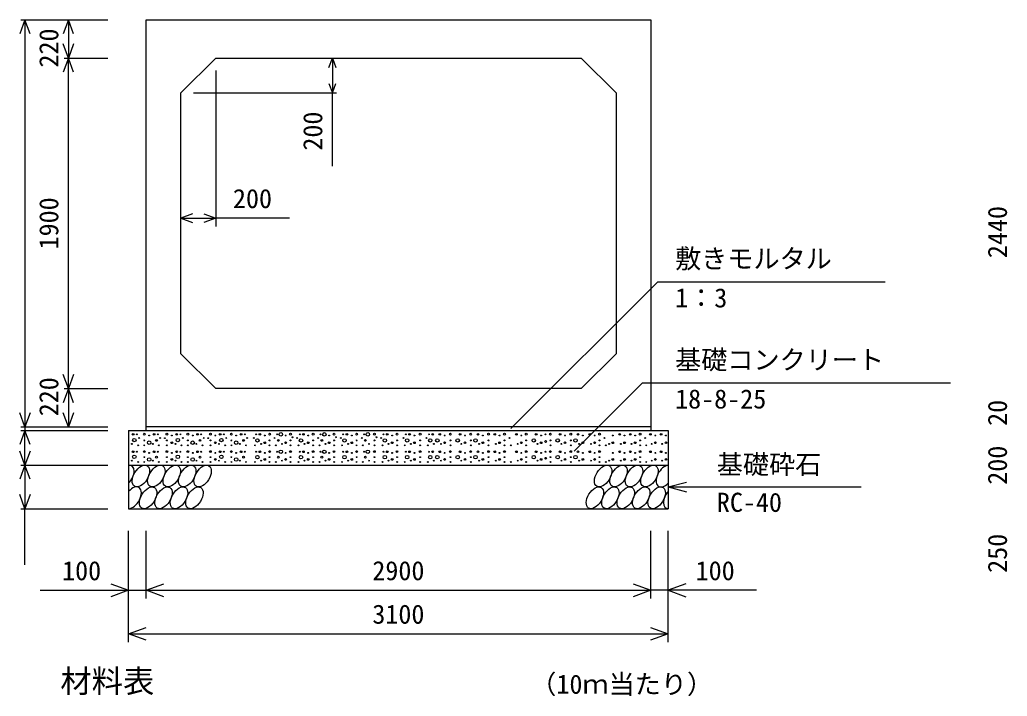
# Model space of a CAD drawing. Units: millimetres, scale not verified. Extents: x -100800 to 100800, y -35640 to 35640.
# Drawn here: x 47164 to 52837, y 5152 to 9040 of the extents above; entities that cross this region are included whole.
import ezdxf
from ezdxf.enums import TextEntityAlignment as Align

# ---------------------------------------------------------------- set-up
doc = ezdxf.new("R2010")
doc.units = ezdxf.units.MM
doc.header["$LTSCALE"] = 120
for name, color, linetype, lineweight in [('0-0_DIM', 7, 'Continuous', 25), ('0-2_HATCH', 6, 'Continuous', 25), ('0-5_OUTLINE', 3, 'Continuous', 25), ('0-7_TXT', 7, 'Continuous', 25)]:
    doc.layers.add(name, color=color, linetype=linetype, lineweight=lineweight)
doc.styles.add('ＭＳ ゴシック', font='')
doc.styles.get('ＭＳ ゴシック').set_extended_font_data('MS Gothic')

msp = doc.modelspace()

# ---------------------------------------------------------------- linework, layer by layer
at = {"layer": '0-0_DIM'}
for p, q in [((47169, 9040.3), (47669.1, 9040.3)), ((47193, 9040.3), (47193, 6700.3)), ((47443, 9040.3), (47443, 8820.3)), ((47419, 8820.3), (47669.1, 8820.3)), ((47443, 6920.3), (47443, 8820.3)), ((48959.5, 8820.3), (48959.5, 8620.3)), ((48289.1, 8748.3), (48289.1, 7851.7)), ((48161.1, 8620.3), (48983.5, 8620.3)), ((48959.5, 8199.5), (48959.5, 8620.3)), ((48089.1, 7899.7), (48289.1, 7899.7)), ((48713.2, 7899.7), (48289.1, 7899.7)), ((50829, 7534.2), (49984.9, 6690.2)), ((50829, 7534.2), (52134.7, 7534.2)), ((50741.3, 6953.1), (50348.5, 6560.3)), ((50741.3, 6953.1), (52510.3, 6953.1)), ((47419, 6920.3), (47669.1, 6920.3)), ((47443, 6920.3), (47443, 6700.3)), ((47169, 6700.3), (47669.1, 6700.3)), ((47193, 6700.3), (47193, 6680.3)), ((47169, 6680.3), (47669.1, 6680.3)), ((47193, 6480.3), (47193, 6680.3)), ((47169, 6480.3), (47669.1, 6480.3)), ((47193, 6480.3), (47193, 6230.3)), ((50889.1, 6355.3), (50993.4, 6383.3)), ((50889.1, 6355.3), (51998, 6355.3)), ((50889.1, 6355.3), (50993.4, 6327.3)), ((47169, 6230.3), (47669.1, 6230.3)), ((47193, 5908.2), (47193, 6230.3)), ((47789.1, 5463.1), (47789.1, 6102.7)), ((47889.1, 5713.1), (47889.1, 6102.7)), ((50789.1, 5713.1), (50789.1, 6102.7)), ((50889.1, 5463.1), (50889.1, 6102.7)), ((47281.1, 5761.1), (47789.1, 5761.1)), ((47789.1, 5761.1), (47889.1, 5761.1)), ((47889.1, 5761.1), (50789.1, 5761.1)), ((47789.1, 5511.1), (50889.1, 5511.1))]:
    msp.add_line(p, q, dxfattribs=at)
for points in [[(47222.6, 8959.1), (47193, 9040.3), (47163.5, 8959.1)], [(47472.6, 8959.1), (47443, 9040.3), (47413.5, 8959.1)], [(47472.6, 8901.5), (47443, 8820.3), (47413.5, 8901.5)], [(47472.6, 8739.1), (47443, 8820.3), (47413.5, 8739.1)], [(48939.8, 8766.2), (48959.5, 8820.3), (48979.2, 8766.2)], [(48939.8, 8674.4), (48959.5, 8620.3), (48979.2, 8674.4)], [(48156.8, 7924.3), (48089.1, 7899.7), (48156.8, 7875)], [(48221.4, 7924.3), (48289.1, 7899.7), (48221.4, 7875)], [(47472.6, 7001.5), (47443, 6920.3), (47413.5, 7001.5)], [(47472.6, 6839.1), (47443, 6920.3), (47413.5, 6839.1)], [(47222.6, 6781.5), (47193, 6700.3), (47163.5, 6781.5)], [(47472.6, 6781.5), (47443, 6700.3), (47413.5, 6781.5)], [(47222.6, 6599.1), (47193, 6680.3), (47163.5, 6599.1)], [(47222.6, 6561.5), (47193, 6480.3), (47163.5, 6561.5)], [(47222.6, 6399.1), (47193, 6480.3), (47163.5, 6399.1)], [(47222.6, 6311.5), (47193, 6230.3), (47163.5, 6311.5)], [(47687.6, 5798), (47789.1, 5761.1), (47687.6, 5724.1)], [(47990.6, 5724.1), (47889.1, 5761.1), (47990.6, 5798)], [(50687.6, 5798), (50789.1, 5761.1), (50687.6, 5724.1)], [(50990.6, 5798), (50889.1, 5761.1), (50990.6, 5724.1)], [(51397.1, 5761.1), (50889.1, 5761.1), (50789.1, 5761.1)], [(47890.6, 5474.1), (47789.1, 5511.1), (47890.6, 5548)], [(50787.6, 5548), (50889.1, 5511.1), (50787.6, 5474.1)]]:
    msp.add_lwpolyline(points, dxfattribs=at)
at = {"layer": '0-2_HATCH'}
for centre, radius in [((47815.1, 6657.5), 5), ((47836.2, 6657.5), 2.5), ((47850.2, 6636.5), 2.5), ((47879.1, 6658.4), 5), ((47907.1, 6650.5), 2.5), ((47935.1, 6657.5), 5), ((47956.2, 6657.5), 2.5), ((47970.2, 6636.5), 2.5), ((47996.7, 6635.6), 2.5), ((48009.1, 6658.4), 5), ((48037.1, 6650.5), 2.5), ((48065.1, 6657.5), 5), ((48086.2, 6657.5), 2.5), ((48100.2, 6636.5), 2.5), ((48129.1, 6658.4), 5), ((48157.1, 6650.5), 2.5), ((48185.1, 6657.5), 5), ((48206.2, 6657.5), 2.5), ((48220.2, 6636.5), 2.5), ((48246.7, 6635.6), 2.5), ((48259.1, 6658.4), 5), ((48287.1, 6650.5), 2.5), ((48315.1, 6657.5), 5), ((48336.2, 6657.5), 2.5), ((48350.2, 6636.5), 2.5), ((48379.1, 6658.4), 5), ((48407.1, 6650.5), 2.5), ((48435.1, 6657.5), 5), ((48456.2, 6657.5), 2.5), ((48470.2, 6636.5), 2.5), ((48508, 6636.5), 2.5), ((48522, 6657.5), 2.5), ((48543.1, 6657.5), 5), ((48571.1, 6650.5), 2.5), ((48599.1, 6658.4), 5), ((48628, 6636.5), 2.5), ((48642, 6657.5), 2.5), ((48663.1, 6657.5), 10), ((48691.1, 6650.5), 2.5), ((48719.1, 6658.4), 5), ((48730.5, 6640.8), 2.5), ((48758, 6636.5), 2.5), ((48772, 6657.5), 2.5), ((48793.1, 6657.5), 5), ((48821.1, 6650.5), 2.5), ((48849.1, 6658.4), 5), ((48878, 6636.5), 2.5), ((48892, 6657.5), 2.5), ((48913.1, 6657.5), 10), ((48941.1, 6650.5), 2.5), ((48969.1, 6658.4), 5), ((48980.5, 6640.8), 2.5), ((49008, 6636.5), 2.5), ((49022, 6657.5), 2.5), ((49043.1, 6657.5), 5), ((49071.1, 6650.5), 2.5), ((49099.1, 6658.4), 5), ((49128, 6636.5), 2.5), ((49142, 6657.5), 2.5), ((49163.1, 6657.5), 10), ((49201, 6658.4), 5), ((49212.3, 6640.8), 2.5), ((49239.8, 6636.5), 2.5), ((49253.9, 6657.5), 2.5), ((49274.9, 6657.5), 5), ((49302.9, 6650.5), 2.5), ((49331, 6658.4), 5), ((49367.9, 6636.5), 2.5), ((49381.9, 6657.5), 2.5), ((49402.9, 6657.5), 5), ((49431, 6650.5), 2.5), ((49463.9, 6658.4), 5), ((49500.8, 6636.5), 2.5), ((49514.8, 6657.5), 2.5), ((49535.9, 6657.5), 5), ((49576.5, 6657.5), 5), ((49604.6, 6650.5), 2.5), ((49637.5, 6658.4), 5), ((49693.4, 6657.5), 5), ((49721.4, 6650.5), 2.5), ((49754.3, 6658.4), 5), ((49796.1, 6657.5), 5), ((49824.1, 6650.5), 2.5), ((49857, 6658.4), 5), ((49892.3, 6657.5), 5), ((49920.3, 6650.5), 2.5), ((49948.4, 6658.4), 5), ((49977.2, 6636.5), 2.5), ((50017.1, 6657.5), 5), ((50045.1, 6650.5), 2.5), ((50073.2, 6658.4), 5), ((50130.5, 6657.5), 5), ((50158.6, 6650.5), 2.5), ((50184.7, 6657.5), 2.5), ((50212, 6658.4), 5), ((50267.9, 6657.5), 5), ((50296, 6650.5), 2.5), ((50328.9, 6658.4), 5), ((50370.6, 6657.5), 5), ((50398.7, 6650.5), 2.5), ((50438.4, 6657.5), 5), ((50466.4, 6650.5), 2.5), ((50494.5, 6658.4), 5), ((50523.4, 6636.5), 2.5), ((50570.4, 6650.5), 2.5), ((50610.2, 6657.5), 5), ((50638.2, 6650.5), 2.5), ((50671.3, 6657.5), 5), ((50699.3, 6650.5), 2.5), ((50727.3, 6658.4), 5), ((50756.2, 6636.5), 2.5), ((50786.9, 6657.5), 5), ((50815, 6650.5), 2.5), ((50848, 6657.5), 5), ((50876.1, 6650.5), 2.5), ((47808.1, 6602.3), 2.5), ((47821.7, 6624.5), 10), ((47843.2, 6594.4), 2.5), ((47879.1, 6622.5), 2.5), ((47879.1, 6594.4), 2.5), ((47907.1, 6609.3), 10), ((47928.1, 6602.3), 2.5), ((47949.2, 6622.5), 5), ((47963.2, 6594.4), 2.5), ((48009.1, 6622.5), 2.5), ((48009.1, 6594.4), 2.5), ((48037.1, 6609.3), 5), ((48058.1, 6602.3), 2.5), ((48071.7, 6624.5), 10), ((48093.2, 6594.4), 2.5), ((48129.1, 6622.5), 2.5), ((48129.1, 6594.4), 2.5), ((48157.1, 6609.3), 10), ((48178.1, 6602.3), 2.5), ((48199.2, 6622.5), 5), ((48213.2, 6594.4), 2.5), ((48259.1, 6622.5), 2.5), ((48259.1, 6594.4), 2.5), ((48287.1, 6609.3), 5), ((48308.1, 6602.3), 2.5), ((48321.7, 6624.5), 10), ((48343.2, 6594.4), 2.5), ((48379.1, 6622.5), 2.5), ((48379.1, 6594.4), 2.5), ((48407.1, 6609.3), 10), ((48428.1, 6602.3), 2.5), ((48449.2, 6622.5), 5), ((48463.2, 6594.4), 2.5), ((48515, 6594.4), 2.5), ((48529, 6622.5), 10), ((48550.1, 6602.3), 2.5), ((48571.1, 6609.3), 5), ((48599.1, 6622.5), 2.5), ((48599.1, 6594.4), 2.5), ((48635, 6594.4), 2.5), ((48649, 6622.5), 5), ((48670.1, 6602.3), 2.5), ((48691.1, 6609.3), 5), ((48719.1, 6622.5), 2.5), ((48719.1, 6594.4), 2.5), ((48765, 6594.4), 2.5), ((48779, 6622.5), 10), ((48800.1, 6602.3), 2.5), ((48821.1, 6609.3), 5), ((48849.1, 6622.5), 2.5), ((48849.1, 6594.4), 2.5), ((48885, 6594.4), 2.5), ((48899, 6622.5), 5), ((48920.1, 6602.3), 2.5), ((48941.1, 6609.3), 5), ((48969.1, 6622.5), 2.5), ((48969.1, 6594.4), 2.5), ((49015, 6594.4), 2.5), ((49029, 6622.5), 10), ((49050.1, 6602.3), 2.5), ((49071.1, 6609.3), 5), ((49099.1, 6622.5), 2.5), ((49099.1, 6594.4), 2.5), ((49135, 6594.4), 2.5), ((49149, 6622.5), 5), ((49170.1, 6602.3), 2.5), ((49201, 6622.5), 2.5), ((49201, 6594.4), 2.5), ((49246.8, 6594.4), 2.5), ((49260.9, 6622.5), 10), ((49281.9, 6602.3), 2.5), ((49302.9, 6609.3), 5), ((49331, 6622.5), 2.5), ((49331, 6594.4), 2.5), ((49374.9, 6594.4), 2.5), ((49388.9, 6622.5), 10), ((49410, 6602.3), 2.5), ((49431, 6609.3), 5), ((49463.9, 6622.5), 2.5), ((49463.9, 6594.4), 2.5), ((49507.8, 6594.4), 2.5), ((49521.9, 6622.5), 10), ((49542.9, 6602.3), 2.5), ((49562.5, 6622.5), 10), ((49583.6, 6602.3), 2.5), ((49604.6, 6609.3), 5), ((49637.5, 6622.5), 2.5), ((49637.5, 6594.4), 2.5), ((49679.4, 6622.5), 10), ((49700.4, 6602.3), 2.5), ((49721.4, 6609.3), 5), ((49754.3, 6622.5), 2.5), ((49754.3, 6594.4), 2.5), ((49782.1, 6622.5), 10), ((49803.1, 6602.3), 2.5), ((49824.1, 6609.3), 5), ((49857, 6622.5), 2.5), ((49857, 6594.4), 2.5), ((49899.3, 6602.3), 2.5), ((49920.3, 6609.3), 5), ((49948.4, 6622.5), 2.5), ((49948.4, 6594.4), 2.5), ((49984.2, 6594.4), 2.5), ((50024.1, 6602.3), 2.5), ((50045.1, 6609.3), 5), ((50073.2, 6622.5), 2.5), ((50073.2, 6594.4), 2.5), ((50116.5, 6622.5), 10), ((50137.5, 6602.3), 2.5), ((50158.6, 6609.3), 5), ((50184.7, 6616.3), 5), ((50212, 6622.5), 2.5), ((50212, 6594.4), 2.5), ((50253.9, 6622.5), 10), ((50275, 6602.3), 2.5), ((50296, 6609.3), 5), ((50328.9, 6622.5), 2.5), ((50328.9, 6594.4), 2.5), ((50356.6, 6622.5), 10), ((50377.6, 6602.3), 2.5), ((50398.7, 6609.3), 5), ((50445.4, 6602.3), 2.5), ((50466.4, 6609.3), 5), ((50494.5, 6622.5), 2.5), ((50494.5, 6594.4), 2.5), ((50530.4, 6594.4), 2.5), ((50549.4, 6602.3), 2.5), ((50570.4, 6609.3), 5), ((50617.2, 6602.3), 2.5), ((50638.2, 6609.3), 5), ((50678.3, 6602.3), 2.5), ((50699.3, 6609.3), 5), ((50727.3, 6622.5), 2.5), ((50727.3, 6594.4), 2.5), ((50763.2, 6594.4), 2.5), ((50794, 6602.3), 2.5), ((50815, 6609.3), 5), ((50855, 6602.3), 2.5), ((50876.1, 6609.3), 5), ((47815.1, 6557.5), 5), ((47821.7, 6528.4), 10), ((47836.2, 6557.5), 2.5), ((47879.1, 6558.4), 5), ((47879.1, 6526.4), 2.5), ((47907.1, 6550.5), 2.5), ((47935.1, 6557.5), 5), ((47949.2, 6526.4), 5), ((47956.2, 6557.5), 2.5), ((48009.1, 6558.4), 5), ((48009.1, 6526.4), 2.5), ((48037.1, 6550.5), 2.5), ((48065.1, 6557.5), 5), ((48071.7, 6528.4), 10), ((48086.2, 6557.5), 2.5), ((48129.1, 6558.4), 5), ((48129.1, 6526.4), 2.5), ((48157.1, 6550.5), 2.5), ((48185.1, 6557.5), 5), ((48199.2, 6526.4), 5), ((48206.2, 6557.5), 2.5), ((48259.1, 6558.4), 5), ((48259.1, 6526.4), 2.5), ((48287.1, 6550.5), 2.5), ((48315.1, 6557.5), 5), ((48321.7, 6528.4), 10), ((48336.2, 6557.5), 2.5), ((48379.1, 6558.4), 5), ((48379.1, 6526.4), 2.5), ((48407.1, 6550.5), 2.5), ((48435.1, 6557.5), 5), ((48449.2, 6526.4), 5), ((48456.2, 6557.5), 2.5), ((48529, 6526.4), 10), ((48522, 6557.5), 2.5), ((48543.1, 6557.5), 5), ((48571.1, 6550.5), 2.5), ((48599.1, 6558.4), 5), ((48599.1, 6526.4), 2.5), ((48642, 6557.5), 2.5), ((48649, 6526.4), 5), ((48663.1, 6557.5), 10), ((48691.1, 6550.5), 2.5), ((48719.1, 6558.4), 5), ((48719.1, 6526.4), 2.5), ((48779, 6526.4), 10), ((48772, 6557.5), 2.5), ((48793.1, 6557.5), 5), ((48821.1, 6550.5), 2.5), ((48849.1, 6558.4), 5), ((48849.1, 6526.4), 2.5), ((48892, 6557.5), 2.5), ((48899, 6526.4), 5), ((48913.1, 6557.5), 10), ((48941.1, 6550.5), 2.5), ((48969.1, 6558.4), 5), ((48969.1, 6526.4), 2.5), ((49029, 6526.4), 10), ((49022, 6557.5), 2.5), ((49043.1, 6557.5), 5), ((49071.1, 6550.5), 2.5), ((49099.1, 6558.4), 5), ((49099.1, 6526.4), 2.5), ((49142, 6557.5), 2.5), ((49149, 6526.4), 5), ((49163.1, 6557.5), 10), ((49201, 6558.4), 5), ((49201, 6526.4), 2.5), ((49260.9, 6526.4), 10), ((49253.9, 6557.5), 2.5), ((49274.9, 6557.5), 5), ((49302.9, 6550.5), 2.5), ((49331, 6558.4), 5), ((49331, 6526.4), 2.5), ((49388.9, 6526.4), 10), ((49381.9, 6557.5), 2.5), ((49402.9, 6557.5), 5), ((49431, 6550.5), 2.5), ((49463.9, 6558.4), 5), ((49463.9, 6526.4), 2.5), ((49521.9, 6526.4), 10), ((49514.8, 6557.5), 2.5), ((49535.9, 6557.5), 5), ((49562.5, 6526.4), 10), ((49576.5, 6557.5), 5), ((49604.6, 6550.5), 2.5), ((49637.5, 6558.4), 5), ((49637.5, 6526.4), 2.5), ((49679.4, 6526.4), 10), ((49693.4, 6557.5), 5), ((49721.4, 6550.5), 2.5), ((49754.3, 6558.4), 5), ((49754.3, 6526.4), 2.5), ((49782.1, 6526.4), 10), ((49796.1, 6557.5), 5), ((49824.1, 6550.5), 2.5), ((49857, 6558.4), 5), ((49857, 6526.4), 2.5), ((49892.3, 6557.5), 5), ((49920.3, 6550.5), 2.5), ((49948.4, 6558.4), 5), ((49948.4, 6526.4), 2.5), ((50017.1, 6557.5), 5), ((50045.1, 6550.5), 2.5), ((50073.2, 6558.4), 5), ((50073.2, 6526.4), 2.5), ((50116.5, 6526.4), 10), ((50130.5, 6557.5), 5), ((50158.6, 6550.5), 2.5), ((50184.7, 6520.2), 5), ((50184.7, 6557.5), 2.5), ((50212, 6558.4), 5), ((50212, 6526.4), 2.5), ((50253.9, 6526.4), 10), ((50267.9, 6557.5), 5), ((50296, 6550.5), 2.5), ((50328.9, 6558.4), 5), ((50328.9, 6526.4), 2.5), ((50356.6, 6526.4), 10), ((50370.6, 6557.5), 5), ((50398.7, 6550.5), 2.5), ((50438.4, 6557.5), 5), ((50466.4, 6550.5), 2.5), ((50494.5, 6558.4), 5), ((50494.5, 6526.4), 2.5), ((50570.4, 6550.5), 2.5), ((50610.2, 6557.5), 5), ((50638.2, 6550.5), 2.5), ((50671.3, 6557.5), 5), ((50699.3, 6550.5), 2.5), ((50727.3, 6558.4), 5), ((50727.3, 6526.4), 2.5), ((50786.9, 6557.5), 5), ((50815, 6550.5), 2.5), ((50848, 6557.5), 5), ((50876.1, 6550.5), 2.5), ((47808.1, 6506.2), 2.5), ((47843.2, 6498.4), 2.5), ((47879.1, 6498.4), 2.5), ((47907.1, 6513.2), 10), ((47928.1, 6506.2), 2.5), ((47963.2, 6498.4), 2.5), ((48009.1, 6498.4), 2.5), ((48037.1, 6513.2), 5), ((48058.1, 6506.2), 2.5), ((48093.2, 6498.4), 2.5), ((48129.1, 6498.4), 2.5), ((48157.1, 6513.2), 10), ((48178.1, 6506.2), 2.5), ((48213.2, 6498.4), 2.5), ((48259.1, 6498.4), 2.5), ((48287.1, 6513.2), 5), ((48308.1, 6506.2), 2.5), ((48343.2, 6498.4), 2.5), ((48379.1, 6498.4), 2.5), ((48407.1, 6513.2), 10), ((48428.1, 6506.2), 2.5), ((48463.2, 6498.4), 2.5), ((48515, 6498.4), 2.5), ((48550.1, 6506.2), 2.5), ((48571.1, 6513.2), 5), ((48599.1, 6498.4), 2.5), ((48635, 6498.4), 2.5), ((48670.1, 6506.2), 2.5), ((48691.1, 6513.2), 5), ((48719.1, 6498.4), 2.5), ((48765, 6498.4), 2.5), ((48800.1, 6506.2), 2.5), ((48821.1, 6513.2), 5), ((48849.1, 6498.4), 2.5), ((48885, 6498.4), 2.5), ((48920.1, 6506.2), 2.5), ((48941.1, 6513.2), 5), ((48969.1, 6498.4), 2.5), ((49015, 6498.4), 2.5), ((49050.1, 6506.2), 2.5), ((49071.1, 6513.2), 5), ((49099.1, 6498.4), 2.5), ((49135, 6498.4), 2.5), ((49170.1, 6506.2), 2.5), ((49201, 6498.4), 2.5), ((49246.8, 6498.4), 2.5), ((49281.9, 6506.2), 2.5), ((49302.9, 6513.2), 5), ((49331, 6498.4), 2.5), ((49374.9, 6498.4), 2.5), ((49410, 6506.2), 2.5), ((49431, 6513.2), 5), ((49463.9, 6498.4), 2.5), ((49507.8, 6498.4), 2.5), ((49542.9, 6506.2), 2.5), ((49583.6, 6506.2), 2.5), ((49604.6, 6513.2), 5), ((49637.5, 6498.4), 2.5), ((49700.4, 6506.2), 2.5), ((49721.4, 6513.2), 5), ((49754.3, 6498.4), 2.5), ((49803.1, 6506.2), 2.5), ((49824.1, 6513.2), 5), ((49857, 6498.4), 2.5), ((49899.3, 6506.2), 2.5), ((49920.3, 6513.2), 5), ((49948.4, 6498.4), 2.5), ((49984.2, 6498.4), 2.5), ((50024.1, 6506.2), 2.5), ((50045.1, 6513.2), 5), ((50073.2, 6498.4), 2.5), ((50137.5, 6506.2), 2.5), ((50158.6, 6513.2), 5), ((50212, 6498.4), 2.5), ((50275, 6506.2), 2.5), ((50296, 6513.2), 5), ((50328.9, 6498.4), 2.5), ((50377.6, 6506.2), 2.5), ((50398.7, 6513.2), 5), ((50445.4, 6506.2), 2.5), ((50466.4, 6513.2), 5), ((50494.5, 6498.4), 2.5), ((50530.4, 6498.4), 2.5), ((50549.4, 6506.2), 2.5), ((50570.4, 6513.2), 5), ((50617.2, 6506.2), 2.5), ((50638.2, 6513.2), 5), ((50678.3, 6506.2), 2.5), ((50699.3, 6513.2), 5), ((50727.3, 6498.4), 2.5), ((50763.2, 6498.4), 2.5), ((50794, 6506.2), 2.5), ((50815, 6513.2), 5), ((50855, 6506.2), 2.5), ((50876.1, 6513.2), 5)]:
    msp.add_circle(centre, radius, dxfattribs=at)
for centre, start_param, end_param in [((47770.8, 6417.8), 4.335544, 6.724593), ((50869.8, 6417.8), 0.419949, 4.357003), ((47812.3, 6292.8), 3.496422, 7.58605), ((50911.4, 6292.8), 1.28053, 3.496422)]:
    msp.add_ellipse(centre, major_axis=(36.4, 58.9), ratio=0.5792, start_param=start_param, end_param=end_param, dxfattribs=at)
for centre in [(47859.5, 6417.8), (47948.2, 6417.8), (48036.9, 6417.8), (48125.6, 6417.8), (48214.3, 6417.8), (50515, 6417.8), (50603.7, 6417.8), (50692.4, 6417.8), (50781.1, 6417.8), (47901, 6292.8), (47989.7, 6292.8), (48078.4, 6292.8), (48167.1, 6292.8), (50467.9, 6292.8), (50556.6, 6292.8), (50645.3, 6292.8), (50734, 6292.8), (50822.7, 6292.8)]:
    msp.add_ellipse(centre, major_axis=(36.4, 58.9), ratio=0.5792, dxfattribs=at)
at = {"layer": '0-5_OUTLINE'}
for p, q in [((47889.1, 6680.3), (47889.1, 9040.3)), ((48289.1, 8820.3), (48089.1, 8620.3)), ((48289.1, 8820.3), (50389.1, 8820.3)), ((50589.1, 8620.3), (50389.1, 8820.3)), ((48089.1, 7120.3), (48089.1, 8620.3)), ((50589.1, 8620.3), (50589.1, 7120.3)), ((48289.1, 6920.3), (48089.1, 7120.3)), ((50589.1, 7120.3), (50389.1, 6920.3)), ((50389.1, 6920.3), (48289.1, 6920.3)), ((50789.1, 6700.3), (47889.1, 6700.3)), ((47789.1, 6680.3), (47789.1, 6230.3)), ((47789.1, 6680.3), (50889.1, 6680.3)), ((50889.1, 6680.3), (50889.1, 6230.3)), ((47789.1, 6480.3), (50889.1, 6480.3)), ((47789.1, 6230.3), (50889.1, 6230.3))]:
    msp.add_line(p, q, dxfattribs=at)
msp.add_lwpolyline([(47889.1, 9040.3), (50789.1, 9040.3), (50789.1, 6680.3)], dxfattribs=at)

# ---------------------------------------------------------------- texts
at = {"layer": '0-0_DIM', "style": 'ＭＳ ゴシック'}
for s, p in [('220', (47418, 8765.6)), ('200', (48934.5, 8288)), ('1900', (47418, 7720.3)), ('2440', (52868, 7670.3)), ('220', (47418, 6761.1)), ('20', (52868, 6706.2)), ('200', (52868, 6367.8)), ('250', (52868, 5861.5))]:
    msp.add_text(s, height=110, rotation=90, dxfattribs=at).set_placement(p, align=Align.BOTTOM_LEFT)
for s, p in [('200', (48388.3, 7924.7)), ('敷きモルタル', (50928.6, 7579.2)), ('1：3', (50928.6, 7354)), ('基礎コンクリート', (50928.6, 6998)), ('18-8-25', (50928.6, 6772.9)), ('基礎砕石', (51168.3, 6396.5)), ('RC-40', (51168.3, 6178.9)), ('100', (47406.7, 5786.1)), ('2900', (49189.1, 5786.1)), ('100', (51046.5, 5786.1)), ('3100', (49189.1, 5536.1))]:
    msp.add_text(s, height=110, dxfattribs=at).set_placement(p, align=Align.BOTTOM_LEFT)
at = {"layer": '0-7_TXT', "style": 'ＭＳ ゴシック'}
for s, height, p in [('材料表', 132, (47396.6, 5133.6)), ('（10ｍ当たり）', 110, (50096.6, 5133.6))]:
    msp.add_text(s, height=height, dxfattribs=at).set_placement(p, align=Align.BOTTOM_LEFT)

doc.saveas('drawing.dxf')
